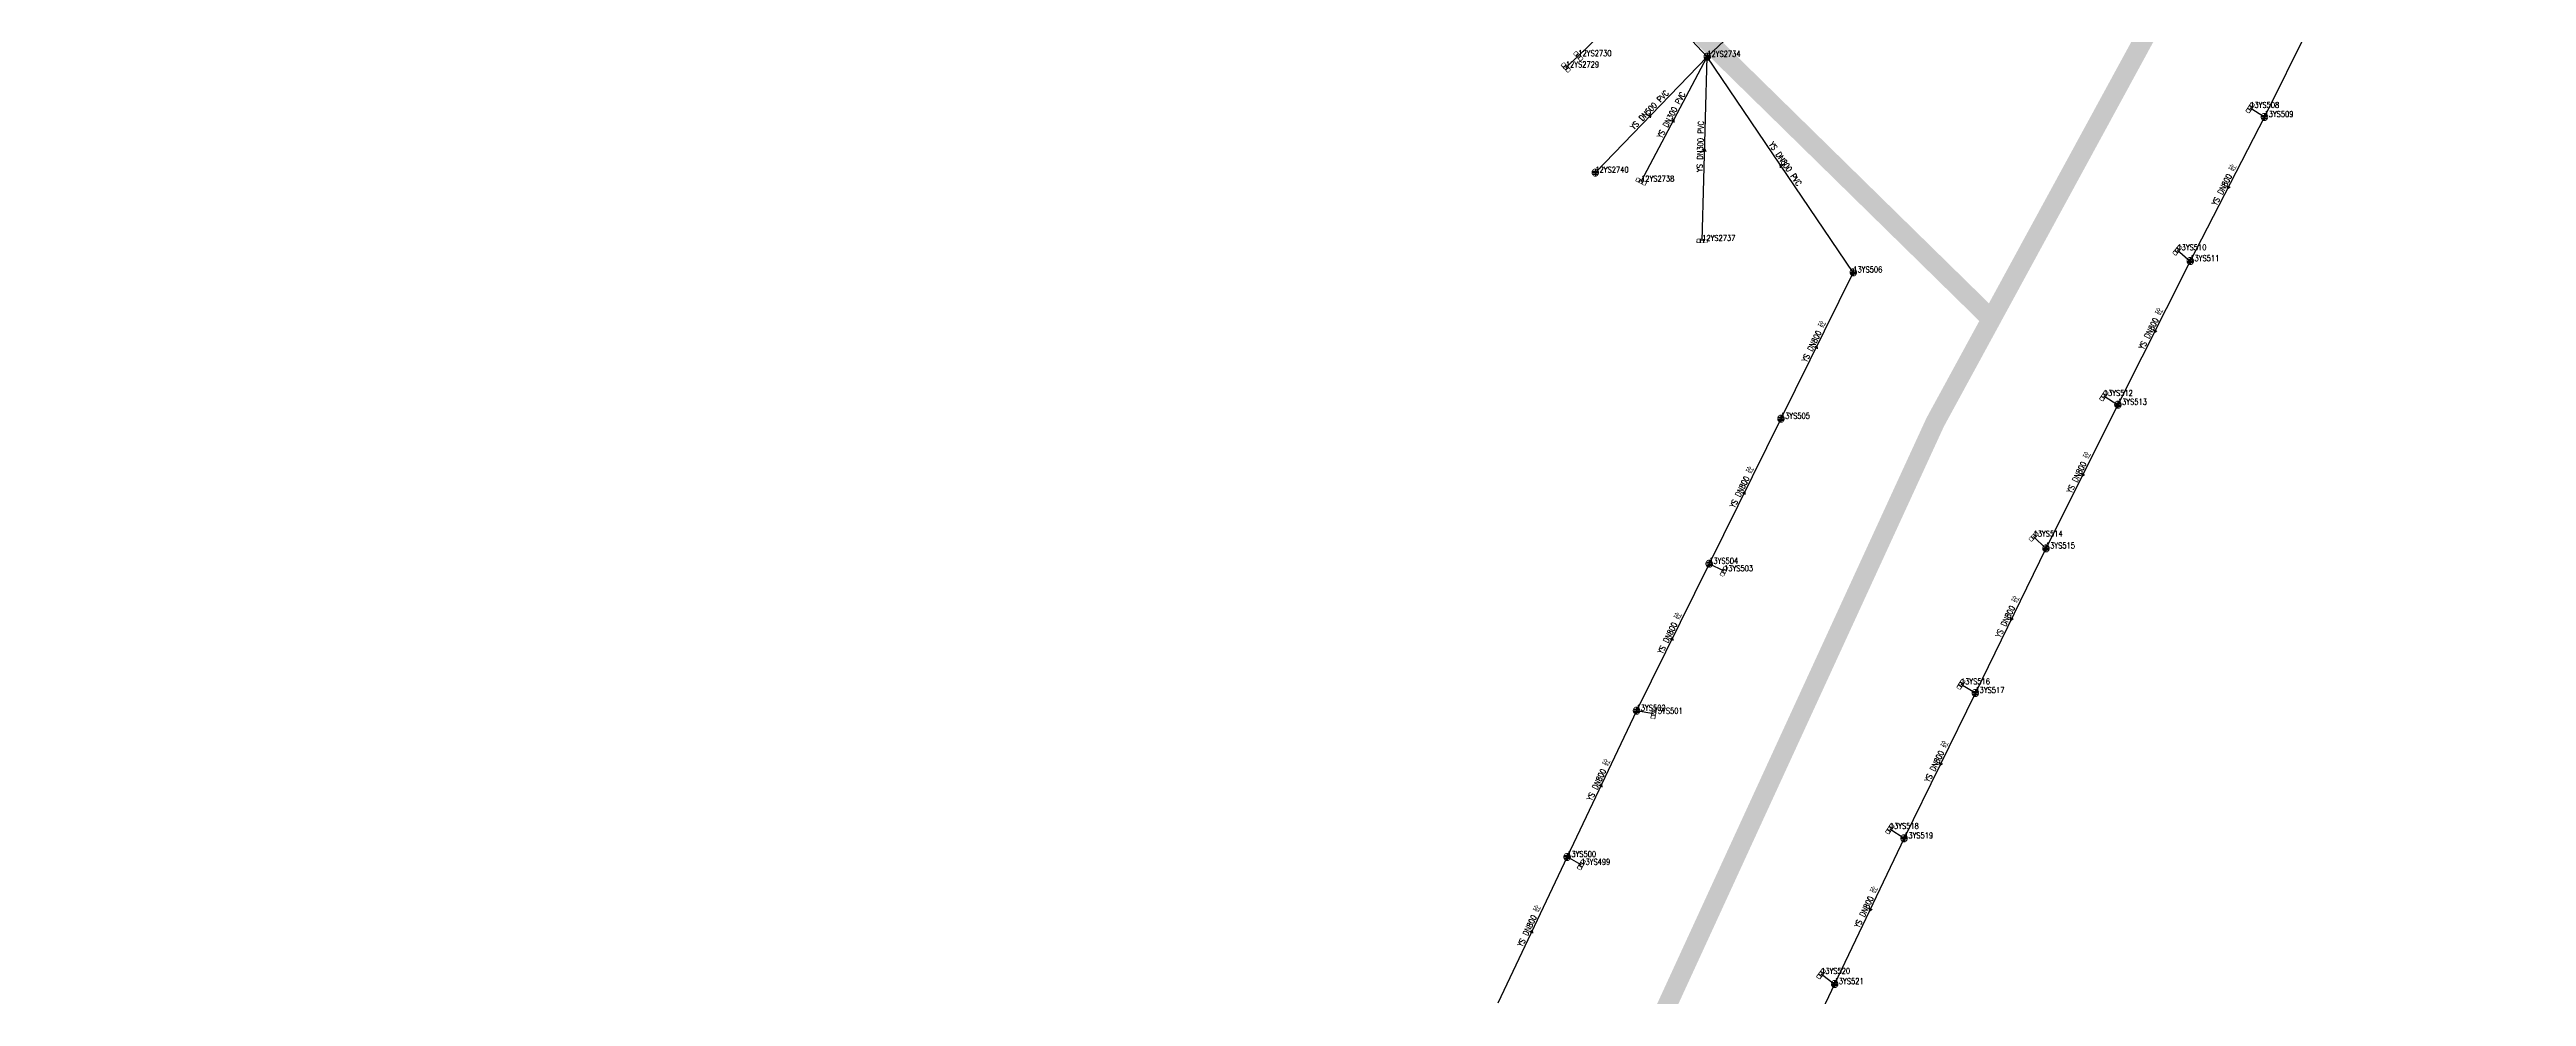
# Model space of a CAD drawing. Extents: x 78813 to 99477, y 2421021 to 2448125.
# Drawn here: x 84072.7 to 84456.4, y 2437040.2 to 2437186.9 of the extents above; entities that cross this region are included whole.
import ezdxf
from ezdxf.enums import TextEntityAlignment as Align

# ---------------------------------------------------------------- set-up
doc = ezdxf.new("R2010")
doc.units = 0
doc.set_wipeout_variables(frame=1)
doc.layers.get('0').update_dxf_attribs({"linetype": 'CONTINUOUS'})
doc.layers.add('DX_YS', color=42, linetype='CONTINUOUS')
doc.layers.add('道路', color=5, linetype='CONTINUOUS')
doc.layers.add('YSLINE', color=7, linetype='CONTINUOUS', true_color=0xcc9900)
doc.styles.add('CcNameZT', font='txt.SHX', dxfattribs={"width": 0.8, "bigfont": 'HZTXT.SHX'})
doc.styles.get("Standard").update_dxf_attribs({"font": 'txt.shx', "bigfont": 'hztxt.shx'})

# ---------------------------------------------------------------- blocks, each defined once
blk = doc.blocks.new('PS雨水井')
blk.add_lwpolyline([(1, 0), (1, 0.07), (0.99, 0.14), (0.98, 0.21), (0.96, 0.28), (0.94, 0.34), (0.91, 0.41), (0.88, 0.47), (0.85, 0.53), (0.81, 0.59), (0.77, 0.64), (0.72, 0.69), (0.67, 0.74), (0.62, 0.79), (0.56, 0.83), (0.5, 0.87), (0.44, 0.9), (0.37, 0.93), (0.31, 0.95), (0.24, 0.97), (0.17, 0.98), (0.1, 0.99), (0.03, 1), (-0.03, 1), (-0.1, 0.99), (-0.17, 0.98), (-0.24, 0.97), (-0.31, 0.95), (-0.37, 0.93), (-0.44, 0.9), (-0.5, 0.87), (-0.56, 0.83), (-0.62, 0.79), (-0.67, 0.74), (-0.72, 0.69), (-0.77, 0.64), (-0.81, 0.59), (-0.85, 0.53), (-0.88, 0.47), (-0.91, 0.41), (-0.94, 0.34), (-0.96, 0.28), (-0.98, 0.21), (-0.99, 0.14), (-1, 0.07), (-1, 0), (-1, -0.07), (-0.99, -0.14), (-0.98, -0.21), (-0.96, -0.28), (-0.94, -0.34), (-0.91, -0.41), (-0.88, -0.47), (-0.85, -0.53), (-0.81, -0.59), (-0.77, -0.64), (-0.72, -0.69), (-0.67, -0.74), (-0.62, -0.79), (-0.56, -0.83), (-0.5, -0.87), (-0.44, -0.9), (-0.37, -0.93), (-0.31, -0.95), (-0.24, -0.97), (-0.17, -0.98), (-0.1, -0.99), (-0.03, -1), (0.03, -1), (0.1, -0.99), (0.17, -0.98), (0.24, -0.97), (0.31, -0.95), (0.37, -0.93), (0.44, -0.9), (0.5, -0.87), (0.56, -0.83), (0.62, -0.79), (0.67, -0.74), (0.72, -0.69), (0.77, -0.64), (0.81, -0.59), (0.85, -0.53), (0.88, -0.47), (0.91, -0.41), (0.94, -0.34), (0.96, -0.28), (0.98, -0.21), (0.99, -0.14), (1, 0)], close=True)
blk.add_wipeout([(1, 0), (1, 0.07), (0.99, 0.14), (0.98, 0.21), (0.96, 0.28), (0.94, 0.34), (0.91, 0.41), (0.88, 0.47), (0.85, 0.53), (0.81, 0.59), (0.77, 0.64), (0.72, 0.69), (0.67, 0.74), (0.62, 0.79), (0.56, 0.83), (0.5, 0.87), (0.44, 0.9), (0.37, 0.93), (0.31, 0.95), (0.24, 0.97), (0.17, 0.98), (0.1, 0.99), (0.03, 1), (-0.03, 1), (-0.1, 0.99), (-0.17, 0.98), (-0.24, 0.97), (-0.31, 0.95), (-0.37, 0.93), (-0.44, 0.9), (-0.5, 0.87), (-0.56, 0.83), (-0.62, 0.79), (-0.67, 0.74), (-0.72, 0.69), (-0.77, 0.64), (-0.81, 0.59), (-0.85, 0.53), (-0.88, 0.47), (-0.91, 0.41), (-0.94, 0.34), (-0.96, 0.28), (-0.98, 0.21), (-0.99, 0.14), (-1, 0.07), (-1, 0), (-1, -0.07), (-0.99, -0.14), (-0.98, -0.21), (-0.96, -0.28), (-0.94, -0.34), (-0.91, -0.41), (-0.88, -0.47), (-0.85, -0.53), (-0.81, -0.59), (-0.77, -0.64), (-0.72, -0.69), (-0.67, -0.74), (-0.62, -0.79), (-0.56, -0.83), (-0.5, -0.87), (-0.44, -0.9), (-0.37, -0.93), (-0.31, -0.95), (-0.24, -0.97), (-0.17, -0.98), (-0.1, -0.99), (-0.03, -1), (0.03, -1), (0.1, -0.99), (0.17, -0.98), (0.24, -0.97), (0.31, -0.95), (0.37, -0.93), (0.44, -0.9), (0.5, -0.87), (0.56, -0.83), (0.62, -0.79), (0.67, -0.74), (0.72, -0.69), (0.77, -0.64), (0.81, -0.59), (0.85, -0.53), (0.88, -0.47), (0.91, -0.41), (0.94, -0.34), (0.96, -0.28), (0.98, -0.21), (0.99, -0.14)])
for p, q in [((-1, 0), (0, 0)), ((-0.88, 0.48), (0, 0.47)), ((0, 1), (0, 0)), ((0, 0.47), (0.88, 0.47)), ((0, 0), (0, -1)), ((0, 0), (1, 0)), ((-0.88, -0.48), (0, -0.48)), ((0, -0.48), (0.88, -0.48))]:
    blk.add_line(p, q)
blk = doc.blocks.new('GC546')
at = {"color": 0}
for p in [(0.866, 0.5), (0.866, -0.5)]:
    blk.add_line(p, (0, 0), dxfattribs=at)
blk = doc.blocks.new('PS雨篦')
blk.add_lwpolyline([(-1.5, 0.5), (0, 0.5), (1.5, 0.5), (1.5, -0.5), (0, -0.5), (-1.5, -0.5)], close=True)
blk.add_wipeout([(-1.5, 0.5), (0, 0.5), (1.5, 0.5), (1.5, -0.5), (0, -0.5), (-1.5, -0.5)])
for p, q in [((-0.51, -0.5), (-0.51, 0.5)), ((0.49, -0.5), (0.49, 0.5))]:
    blk.add_line(p, q)

msp = doc.modelspace()

# ---------------------------------------------------------------- block references
at = {"layer": 'DX_YS'}
for name, p, xscale, yscale, zscale, rotation in [('PS雨篦', (84307.59, 2437184.17, 1.34), 0.500000000158016, 0.5, 0.5, 312.0002769316035), ('GC546', (84320.82, 2437176.85, 1.42), 0.4999999999445615, 0.5, 0.5, 226.0032067595701), ('GC546', (84324.37, 2437176.15, 1.72), 0.5000000000187125, 0.5, 0.5, 242.0714391331568), ('GC546', (84329.1, 2437171.55, 1.67), 0.4999999998423282, 0.5, 0.5, 268.4084696845044), ('GC546', (84340.8, 2437169.12, 1.34), 0.5000000001249285, 0.5, 0.5, 304.0882301666201), ('PS雨篦', (84319.24, 2437166.48, 1.76), 0.5000000000747866, 0.5, 0.5, 332.0714391139151), ('GC546', (84410.05, 2437165.33, 1.53), 0.4999999999253385, 0.5, 0.5, 62.77392008471562), ('PS雨篦', (84328.7, 2437157.28, 1.67), 0.5000000000003166, 0.5000000000003166, 0.5000000000003166, 358.4084696933483), ('GC546', (84346.51, 2437141.07, 1.45), 0.5000000000506482, 0.5, 0.5, 243.7024143177978), ('GC546', (84398.69, 2437143.03, 1.48), 0.4999999999104157, 0.5, 0.5, 63.26017307188879), ('GC546', (84335.35, 2437118.48, 1.47), 0.4999999998827122, 0.5, 0.5, 243.7045355809038), ('GC546', (84387.52, 2437120.76, 1.47), 0.5000000000436022, 0.5, 0.5, 63.44523716754277), ('GC546', (84376.48, 2437098.42, 1.5), 0.5000000001688616, 0.5, 0.5, 63.97670029439039), ('GC546', (84324.17, 2437095.85, 1.46), 0.5000000001673188, 0.5, 0.5, 243.7185390280736), ('GC546', (84365.5, 2437075.96, 1.52), 0.4999999999755873, 0.5, 0.5, 63.90465953613096), ('GC546', (84313.17, 2437073.14, 1.51), 0.4999999998921134, 0.5, 0.5, 244.6307991323859), ('GC546', (84354.6, 2437053.4, 1.59), 0.5000000000293172, 0.5, 0.5, 64.52198010464416), ('GC546', (84302.42, 2437050.47, 1.57), 0.5000000000857832, 0.5, 0.5, 244.6091547199156)]:
    msp.add_blockref(name, p, dxfattribs=dict(at, xscale=xscale, yscale=yscale, zscale=zscale, rotation=rotation))
at = {"layer": 'DX_YS', "xscale": 0.5, "yscale": 0.5, "zscale": 0.5}
for p in [(84329.49, 2437185.82, 1.38), (84415.79, 2437176.49, 1.53), (84312.16, 2437167.87, 1.44), (84352.11, 2437152.41, 1.41), (84404.3, 2437154.16, 1.51), (84340.9, 2437129.73, 1.5), (84393.09, 2437131.9, 1.43), (84381.95, 2437109.62, 1.51), (84329.79, 2437107.24, 1.48), (84371.02, 2437087.22, 1.48), (84318.54, 2437084.47, 1.47), (84359.98, 2437064.69, 1.54), (84307.79, 2437061.8, 1.55), (84349.22, 2437042.11, 1.62)]:
    msp.add_blockref('PS雨水井', p, dxfattribs=at)

# ---------------------------------------------------------------- texts
at = {"layer": 'DX_YS', "style": 'CcNameZT', "width": 0.8}
for s, rotation, p in [(' YS DN500 PVC', 46.0032, (84320.64, 2437177.02, 1.44)), (' YS DN300 PVC', 62.0714, (84324.14, 2437176.27, 1.76)), (' YS DN300 PVC', 88.4085, (84328.85, 2437171.56, 1.67)), (' YS DN800 PVC', 304.0882, (84341.01, 2437169.26, 1.41)), (' YS DN800 砼', 62.7739, (84409.82, 2437165.44, 1.53)), (' YS DN800 砼', 63.7024, (84346.28, 2437141.18, 1.49)), (' YS DN800 砼', 63.2602, (84398.47, 2437143.14, 1.51)), (' YS DN800 砼', 63.7045, (84335.12, 2437118.6, 1.44)), (' YS DN800 砼', 63.4452, (84387.3, 2437120.87, 1.43)), (' YS DN800 砼', 63.7185, (84323.94, 2437095.97, 1.45)), (' YS DN800 砼', 63.9767, (84376.26, 2437098.53, 1.51)), (' YS DN800 砼', 63.9047, (84365.27, 2437076.07, 1.48)), (' YS DN800 砼', 64.6308, (84312.94, 2437073.24, 1.54)), (' YS DN800 砼', 64.522, (84354.37, 2437053.51, 1.54)), (' YS DN800 砼', 64.6092, (84302.19, 2437050.58, 1.59))]:
    msp.add_text(s, height=0.9, rotation=rotation, dxfattribs=at).set_placement(p, align=Align.CENTER)

# ---------------------------------------------------------------- next in the draw order: linework, layer by layer
at = {"layer": 'YSLINE'}
for p, q in [((84350.53, 2437205.69, 1.41), (84329.49, 2437185.82, 1.4)), ((84329.49, 2437185.82, 1.38), (84319.91, 2437196.02, 1.21)), ((84312.16, 2437167.87, 1.44), (84329.49, 2437185.82, 1.41)), ((84319.24, 2437166.48, 1.76), (84329.49, 2437185.82, 1.68)), ((84328.7, 2437157.28, 1.67), (84329.49, 2437185.82, 1.67)), ((84352.11, 2437152.41, 1.41), (84329.49, 2437185.82, 1.28)), ((84352.11, 2437152.41, 1.41), (84340.9, 2437129.73, 1.49))]:
    msp.add_line(p, q, dxfattribs=at)

# ---------------------------------------------------------------- next in the draw order: block references
at = {"layer": 'DX_YS', "yscale": 0.5, "zscale": 0.5}
for p, xscale, rotation in [((84309.52, 2437185.92, 1.34), 0.4999999998411792, 314.194802957044), ((84413.58, 2437177.9, 2.3), 0.4999999999680159, 237.5103668413104), ((84402.31, 2437155.83, 2.37), 0.4999999999281115, 229.821888810207), ((84390.91, 2437133.26, 2.17), 0.5000000001567982, 238.0017210508594), ((84380.03, 2437111.46, 2.22), 0.5000000000518371, 226.3704510209242), ((84332.09, 2437106.09, 2.07), 0.5000000000110935, 63.55433557782531), ((84368.79, 2437088.56, 2.09), 0.4999999998105791, 238.8999874068676), ((84321.19, 2437084, 2.03), 0.5000000001889031, 79.93388456684228), ((84357.76, 2437066.15, 2.22), 0.5000000000495164, 236.5550402249932), ((84309.98, 2437060.59, 1.98), 0.5000000001752954, 61.10788302010305), ((84347.12, 2437043.69, 2.41), 0.4999999998648825, 233.0646464119364)]:
    msp.add_blockref('PS雨篦', p, dxfattribs=dict(at, xscale=xscale, rotation=rotation))

# ---------------------------------------------------------------- next in the draw order: texts
at = {"layer": 'DX_YS', "width": 0.8}
for s, p in [('12YS2734', (84329.49, 2437185.82, 1.38)), ('12YS2740', (84312.16, 2437167.87, 1.44)), ('12YS2738', (84319.24, 2437166.48, 1.76)), ('12YS2737', (84328.7, 2437157.28, 1.67)), ('13YS506', (84352.11, 2437152.41, 1.41)), ('13YS505', (84340.9, 2437129.73, 1.5))]:
    msp.add_text(s, height=0.9, dxfattribs=at).set_placement(p)

# ---------------------------------------------------------------- next in the draw order: linework, layer by layer
at = {"layer": 'YSLINE'}
for p, q in [((84309.52, 2437185.92, 1.34), (84319.91, 2437196.02, 1.21)), ((84422.54, 2437190.14, 1.59), (84415.79, 2437176.49, 1.71)), ((84307.59, 2437184.17, 1.34), (84309.52, 2437185.92, 1.35)), ((84415.79, 2437176.49, 1.53), (84404.3, 2437154.16, 1.52)), ((84413.58, 2437177.9, 2.3), (84415.79, 2437176.49, 2.15)), ((84404.3, 2437154.16, 1.51), (84393.09, 2437131.9, 1.44)), ((84402.31, 2437155.83, 2.37), (84404.3, 2437154.16, 2.13)), ((84390.91, 2437133.26, 2.17), (84393.09, 2437131.9, 1.9)), ((84340.9, 2437129.73, 1.5), (84329.79, 2437107.24, 1.44)), ((84393.09, 2437131.9, 1.43), (84381.95, 2437109.62, 1.52)), ((84380.03, 2437111.46, 2.22), (84381.95, 2437109.62, 1.86)), ((84329.79, 2437107.24, 1.48), (84318.54, 2437084.47, 1.45)), ((84332.09, 2437106.09, 2.07), (84329.79, 2437107.24, 1.9)), ((84381.95, 2437109.62, 1.51), (84371.02, 2437087.22, 1.49)), ((84371.02, 2437087.22, 1.48), (84359.98, 2437064.69, 1.55)), ((84368.79, 2437088.56, 2.09), (84371.02, 2437087.22, 1.91)), ((84318.54, 2437084.47, 1.47), (84307.79, 2437061.8, 1.54)), ((84321.19, 2437084, 2.03), (84318.54, 2437084.47, 1.7)), ((84359.98, 2437064.69, 1.54), (84349.22, 2437042.11, 1.63)), ((84357.76, 2437066.15, 2.22), (84359.98, 2437064.69, 1.99)), ((84307.79, 2437061.8, 1.55), (84297.04, 2437039.15, 1.59)), ((84309.98, 2437060.59, 1.98), (84307.79, 2437061.8, 1.91)), ((84349.22, 2437042.11, 1.62), (84338.41, 2437019.43, 1.69)), ((84347.12, 2437043.69, 2.41), (84349.22, 2437042.11, 2.09))]:
    msp.add_line(p, q, dxfattribs=at)
at = {"layer": '道路', "const_width": 3, "flags": 128}
for points in [[(83418.46, 2432865.07), (83441.04, 2433213.59), (83473.57, 2433610.88), (83496.48, 2433845.36), (83522.69, 2434043.71), (83551.59, 2434225.41), (83632.54, 2434592.44), (83704.48, 2434885.07), (83814.73, 2435350.43), (83853.16, 2435485.68), (83922.04, 2435775.53), (84014.38, 2436152.15), (84026.75, 2436212.72), (84117.9, 2436534.7), (84191.62, 2436733.72), (84286.43, 2436958.63), (84364.79, 2437129.17), (84510.06, 2437396.11), (84629.95, 2437590.16), (84907.59, 2437968.04), (85036.71, 2438125.29), (85280.2, 2438417.61)], [(83874.76, 2437634.42), (84374.3, 2437144.35)]]:
    msp.add_lwpolyline(points, dxfattribs=at)

# ---------------------------------------------------------------- next in the draw order: texts
at = {"layer": 'DX_YS', "width": 0.8}
for s, p in [('12YS2730', (84309.52, 2437185.92, 1.34)), ('12YS2729', (84307.59, 2437184.17, 1.34)), ('13YS508', (84413.58, 2437177.9, 2.3)), ('13YS509', (84415.79, 2437176.49, 1.53)), ('13YS510', (84402.31, 2437155.83, 2.37)), ('13YS511', (84404.3, 2437154.16, 1.51)), ('13YS512', (84390.91, 2437133.26, 2.17)), ('13YS513', (84393.09, 2437131.9, 1.43)), ('13YS514', (84380.03, 2437111.46, 2.22)), ('13YS515', (84381.95, 2437109.62, 1.51)), ('13YS504', (84329.79, 2437107.24, 1.48)), ('13YS503', (84332.09, 2437106.09, 2.07)), ('13YS516', (84368.79, 2437088.56, 2.09)), ('13YS517', (84371.02, 2437087.22, 1.48)), ('13YS502', (84318.54, 2437084.47, 1.47)), ('13YS501', (84321.19, 2437084, 2.03)), ('13YS518', (84357.76, 2437066.15, 2.22)), ('13YS519', (84359.98, 2437064.69, 1.54)), ('13YS500', (84307.79, 2437061.8, 1.55)), ('13YS499', (84309.98, 2437060.59, 1.98)), ('13YS520', (84347.12, 2437043.69, 2.41)), ('13YS521', (84349.22, 2437042.11, 1.62))]:
    msp.add_text(s, height=0.9, dxfattribs=at).set_placement(p)

doc.saveas('drawing.dxf')
